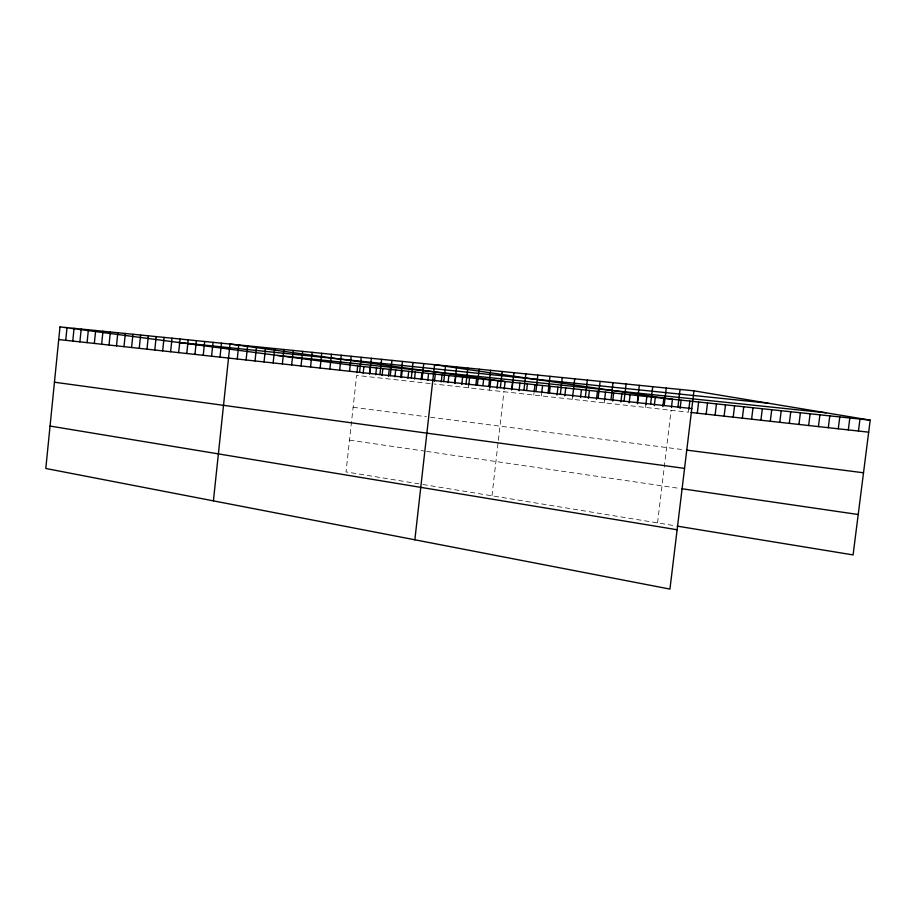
<?xml version="1.0" encoding="UTF-8"?>
<svg xmlns="http://www.w3.org/2000/svg" width="916" height="916" viewBox="0 0 916 916"><rect width="100%" height="100%" fill="white"/><g stroke="black" fill="none" stroke-linecap="round" stroke-linejoin="round"><path stroke-width="0.69" stroke-dasharray="4.58 3.44" d="M468.442 387.8L468.729 385.304M489.591 390.147L489.877 387.617M491.984 495.796L498.19 441.73M498.361 440.321L503.937 391.739M533.765 395.048L534.074 392.46M541.367 395.884L541.665 393.296M572.328 399.319L572.637 396.685M604.239 402.857L604.56 400.178M645.54 407.437L645.872 404.712M657.539 522.899L671.107 410.265M688.832 409.418L688.488 412.2L434.184 384.01M430.165 383.564L356.633 375.411L346.008 471.9L418.875 483.831M353.118 407.311L426.432 416.723M430.44 417.238L683.943 449.756M349.511 440.127L423.925 451.004M426.593 451.393L679.271 488.354M422.871 484.484L674.748 525.715"/><path stroke-width="1.37" d="M59.998 326.909L45.8 468.477L669.94 589.091L693.95 390.846L59.998 326.909L357.675 365.953L870.2 420.146L853.082 554.913L677.245 526.128M65.723 340.305L67.005 327.607M72.776 341.073L74.059 328.317M79.898 341.851L81.192 329.039M87.077 342.63L88.383 329.771M94.325 343.431L95.642 330.504M101.642 344.221L102.97 331.237M109.027 345.023L110.355 331.981M116.481 345.836L117.821 332.737M123.992 346.66L125.343 333.493M131.583 347.485L132.946 334.26M139.243 348.32L140.617 335.038M146.984 349.168L148.358 335.817M154.793 350.015L156.178 336.607M162.67 350.874L164.067 337.397M170.628 351.744L172.036 338.199M178.654 352.626L180.074 339.012M186.772 353.507L188.192 339.836M194.959 354.4L196.39 340.66M203.226 355.305L204.68 341.496M211.573 356.21L213.039 342.344M220.012 357.125L221.477 343.191M213.405 500.869L230.008 344.05L505.117 381.548L504.235 389.185M237.267 359.015L238.755 344.931M246.095 359.977L247.606 345.824M255.026 360.95L256.537 346.729M264.037 361.935L265.571 347.633M273.151 362.919L274.685 348.561M282.357 363.927L283.903 349.488M291.654 364.946L293.223 350.427M301.043 365.965L302.624 351.378M310.547 367.007L312.138 352.339M320.142 368.049L321.745 353.301M329.84 369.102L331.455 354.286M339.641 370.179L341.267 355.271M349.546 371.255L351.194 356.278M356.931 372.709L357.675 365.953M359.564 372.343L361.225 357.286M363.16 373.385L363.904 366.618M369.423 374.072L370.179 367.282M369.686 373.453L371.358 358.305M375.732 374.759L376.487 367.946M379.922 374.564L381.606 359.347M382.087 375.457L382.842 368.621M388.487 376.155L389.243 369.297M390.262 375.697L391.968 360.389M394.922 376.865L395.689 369.972M400.727 376.831L402.445 361.442M401.403 377.575L402.181 370.659M407.941 378.285L408.708 371.358M411.307 377.987L413.036 362.507M414.513 379.006L415.291 372.045M421.131 379.728L421.91 372.755M422.001 379.155L423.742 363.595M427.795 380.461L428.585 373.453M414.856 539.799L434.573 364.683L672.436 399.239L671.439 407.505M434.505 381.193L435.295 374.163M441.26 381.938L442.062 374.884M443.756 381.525L445.531 365.793M448.073 382.682L448.863 375.594M454.817 382.739L456.615 366.904M454.92 383.426L455.721 376.327M461.779 384.537L462.637 377.049M466.004 383.953L467.813 368.037M468.729 385.304L469.587 377.793M475.873 384.812L476.595 378.526M477.328 385.189L479.148 369.182M482.927 385.579L483.648 379.27M488.778 386.438L490.61 370.339M489.877 387.617L490.747 380.025M497.033 388.395L497.903 380.781M500.354 387.697L502.208 371.507M511.609 389.998L512.491 382.327M512.067 388.979L513.945 372.686M519.04 390.811L519.933 383.117M523.929 390.273L525.818 373.888M526.677 390.342L527.421 383.907M534.223 391.166L534.967 384.697M535.929 391.579L537.829 375.102M541.814 391.991L542.57 385.51M548.066 392.907L549.989 376.327M549.474 392.827L550.23 386.312M557.031 394.979L557.947 387.136M560.352 394.246L562.298 377.564M564.806 395.827L565.722 387.949M572.637 396.685L574.744 378.823M580.526 397.544L581.454 389.621M585.358 396.971L587.351 380.094M588.473 398.414L589.412 390.456M596.488 399.296L597.427 391.304M598.102 398.357L600.106 381.377M604.56 400.178L605.51 392.163M610.995 399.765L613.01 382.682M612.69 401.071L613.651 393.021M620.888 401.975L621.85 393.891M624.048 401.185L626.086 383.999M629.155 402.88L630.116 394.762M637.261 402.628L639.322 385.338M637.479 403.784L638.452 395.643M645.872 404.712L646.845 396.525M650.635 404.082L652.719 386.689M654.322 405.639L655.306 397.418M662.852 406.567L663.837 398.323M664.192 405.559L666.287 388.052M677.909 407.059L680.038 389.437M680.096 408.456L681.103 400.155M688.832 409.418L689.84 401.071M697.294 413.173L698.645 402.01M706.156 414.158L707.518 402.948M715.098 415.143L716.472 403.887M724.109 416.15L725.495 404.838M733.201 417.158L734.586 405.799M742.361 418.165L743.758 406.773M751.601 419.196L753.009 407.746M760.91 420.226L762.33 408.742M770.299 421.268L771.73 409.727M779.768 422.31L781.211 410.734M789.317 423.375L790.76 411.742M798.947 424.44L800.401 412.761M808.656 425.516L810.122 413.792M818.446 426.604L819.923 414.822M828.316 427.703L829.804 415.875M838.277 428.803L839.777 416.929M848.319 429.913L849.83 417.982M858.452 431.035L859.975 419.059M178.151 342.401L768.043 403.166M277.502 355.442L826.026 412.795M58.727 339.55L691.798 408.57M691.008 412.475L868.677 432.169M686.45 450.077L863.513 472.782M54.456 382.212L684.561 468.385M681.779 488.72L858.212 514.517M50.059 426.055L677.119 529.757M693.95 390.846L870.2 420.146"/></g></svg>
